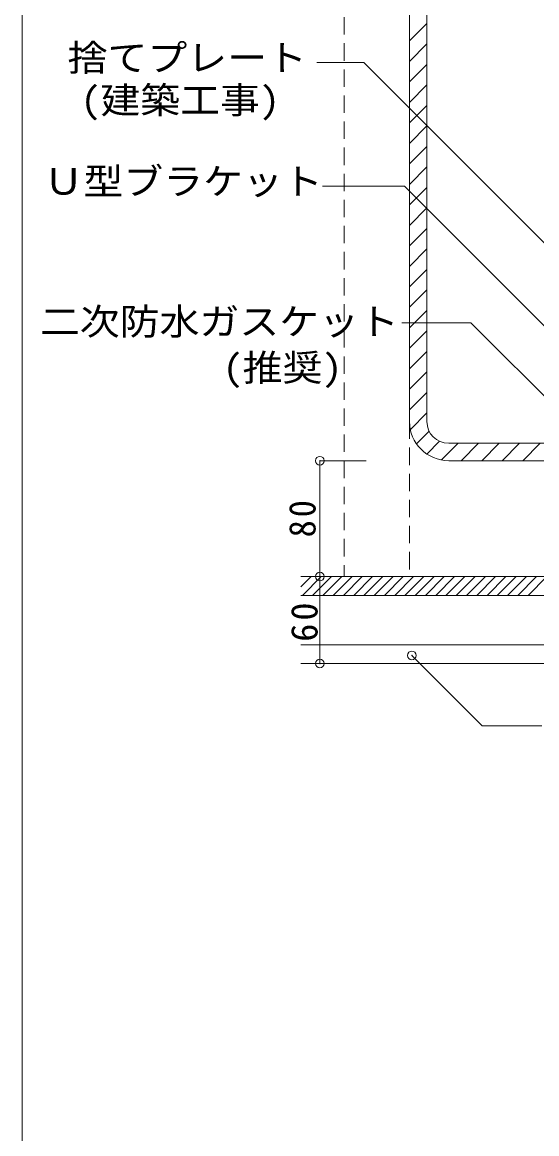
# Model space of a CAD drawing. Units: millimetres on the paper, enlarged 4 times, with parts at other scales. Extents: x -762 to 778, y -519 to 521.
# Drawn here: x -761.6 to -619.7, y 1 to 307.8 of the extents above; entities that cross this region are included whole.
import ezdxf
from ezdxf.enums import TextEntityAlignment as Align

# ---------------------------------------------------------------- set-up
doc = ezdxf.new("R2010")
doc.units = ezdxf.units.MM
doc.header["$LTSCALE"] = 4
doc.header["$PDMODE"] = 32
doc.header["$PDSIZE"] = 2.4
doc.linetypes.add('DASHED1', pattern=[1.8, 1.2, -0.6])
for name, color, linetype, lineweight in [('0-0_メース', 2, 'Continuous', 18), ('0-1_躯体', 7, 'Continuous', 18), ('0-4_その他資材', 7, 'Continuous', 18), ('0-9_部材名・寸法', 7, 'Continuous', 18), ('0-A_枠線', 7, 'Continuous', 18)]:
    doc.layers.add(name, color=color, linetype=linetype, lineweight=lineweight)
doc.styles.add('ＭＳ ゴシック', font='')
doc.styles.get('ＭＳ ゴシック').set_extended_font_data('MS Gothic')

msp = doc.modelspace()

# ---------------------------------------------------------------- linework, layer by layer
at = {"layer": '0-0_メース'}
for p, q in [((-684.803, 154.757), (-567.803, 154.757)), ((-684.803, 149.557), (-567.803, 149.557)), ((-684.803, 135.957), (-567.803, 135.957)), ((-684.803, 130.757), (-567.803, 130.757))]:
    msp.add_line(p, q, dxfattribs=at)
at = {"layer": '0-1_躯体', "color": 3}
for p, q in [((-654.803, 197.557), (-654.803, 355.957)), ((-650.003, 355.957), (-650.003, 197.557)), ((-644.003, 191.557), (-485.603, 191.557)), ((-644.003, 186.757), (-485.603, 186.757))]:
    msp.add_line(p, q, dxfattribs=at)
at = {"layer": '0-1_躯体'}
for p, q in [((-654.803, 302.624), (-650.003, 307.424)), ((-654.803, 296.967), (-650.003, 301.767)), ((-654.803, 291.31), (-650.003, 296.11)), ((-654.803, 285.653), (-650.003, 290.453)), ((-654.803, 279.996), (-650.003, 284.796)), ((-654.803, 274.339), (-650.003, 279.139)), ((-654.803, 268.682), (-650.003, 273.482)), ((-654.803, 263.026), (-650.003, 267.826)), ((-654.803, 257.369), (-650.003, 262.169)), ((-654.803, 251.712), (-650.003, 256.512)), ((-654.803, 246.055), (-650.003, 250.855)), ((-654.803, 240.398), (-650.003, 245.198)), ((-654.803, 234.741), (-650.003, 239.541)), ((-654.803, 229.084), (-650.003, 233.884)), ((-654.803, 223.428), (-650.003, 228.228)), ((-654.803, 217.771), (-650.003, 222.571)), ((-654.803, 212.114), (-650.003, 216.914)), ((-654.803, 206.457), (-650.003, 211.257)), ((-654.803, 200.8), (-650.003, 205.6)), ((-654.579, 195.368), (-650.003, 199.943)), ((-652.882, 191.408), (-649.385, 194.905)), ((-650.034, 188.598), (-646.521, 192.111)), ((-646.027, 186.948), (-641.419, 191.557)), ((-640.562, 186.757), (-635.762, 191.557)), ((-634.905, 186.757), (-630.105, 191.557)), ((-629.248, 186.757), (-624.448, 191.557)), ((-623.591, 186.757), (-618.791, 191.557))]:
    msp.add_line(p, q, dxfattribs=at)
at = {"layer": '0-1_躯体', "color": 3}
for radius in [10.8, 6]:
    msp.add_arc((-644.003, 197.557), radius, 180, 270, dxfattribs=at)
at = {"layer": '0-4_その他資材', "linetype": 'DASHED1'}
for p, q in [((-672.803, 373.957), (-672.803, 154.757)), ((-654.803, 197.557), (-654.803, 154.757))]:
    msp.add_line(p, q, dxfattribs=at)
at = {"layer": '0-4_その他資材'}
for p, q in [((-684.803, 154.757), (-567.803, 154.757)), ((-681.974, 154.757), (-684.803, 151.929)), ((-679.146, 154.757), (-684.346, 149.557)), ((-676.317, 154.757), (-681.518, 149.557)), ((-673.489, 154.757), (-678.689, 149.557)), ((-670.66, 154.757), (-675.861, 149.557)), ((-667.833, 154.757), (-673.032, 149.557)), ((-665.004, 154.756), (-670.204, 149.557)), ((-662.176, 154.756), (-667.376, 149.557)), ((-659.347, 154.757), (-664.547, 149.557)), ((-656.518, 154.757), (-661.719, 149.557)), ((-653.69, 154.757), (-658.89, 149.557)), ((-650.861, 154.757), (-656.062, 149.557)), ((-648.033, 154.757), (-653.233, 149.557)), ((-645.205, 154.757), (-650.405, 149.557)), ((-642.376, 154.757), (-647.577, 149.557)), ((-639.548, 154.757), (-644.748, 149.557)), ((-636.719, 154.757), (-641.92, 149.557)), ((-633.891, 154.757), (-639.091, 149.557)), ((-631.062, 154.757), (-636.263, 149.557)), ((-628.234, 154.757), (-633.434, 149.557)), ((-625.406, 154.757), (-630.606, 149.557)), ((-622.577, 154.757), (-627.778, 149.557)), ((-619.749, 154.757), (-624.949, 149.557)), ((-616.92, 154.757), (-622.121, 149.557)), ((-567.803, 149.557), (-684.803, 149.557))]:
    msp.add_line(p, q, dxfattribs=at)
at = {"layer": '0-9_部材名・寸法'}
for p, q in [((-680.346, 296.616), (-667.43, 296.616)), ((-556.476, 185.662), (-667.43, 296.616)), ((-678.818, 262.491), (-656.196, 262.491)), ((-569.163, 175.457), (-656.196, 262.491)), ((-656.917, 224.8), (-637.898, 224.8)), ((-566.635, 153.536), (-637.898, 224.8)), ((-679.518, 186.757), (-679.518, 130.757)), ((-666.746, 186.757), (-679.518, 186.757)), ((-654.161, 133.022), (-634.751, 113.613)), ((-634.751, 113.613), (-618.308, 113.613))]:
    msp.add_line(p, q, dxfattribs=at)
for p in [(-679.518, 186.757), (-679.518, 154.757), (-679.518, 130.757), (-654.161, 133.022)]:
    msp.add_point(p, dxfattribs=at)
at = {"layer": '0-A_枠線'}
msp.add_line((-761.614, 520.988), (-761.614, -519.012), dxfattribs=at)

# ---------------------------------------------------------------- texts
at = {"layer": '0-9_部材名・寸法', "style": 'ＭＳ ゴシック', "width": 1.1}
for s, p in [('捨てプレート', (-749.107, 292.126)), ('(建築工事)', (-745.541, 280.411)), ('Ｕ型ブラケット', (-755.728, 258)), ('二次防水ガスケット', (-756.747, 219.291)), ('(推奨)', (-706.323, 206.557))]:
    msp.add_text(s, height=7.331, dxfattribs=at).set_placement(p, align=Align.BOTTOM_LEFT)
at = {"layer": '0-9_部材名・寸法', "char_height": 7.331, "attachment_point": 7, "rotation": 90, "style": 'ＭＳ ゴシック'}
for s, insert in [('\\T1.17;\\W0.95;80', (-680.605, 165.595)), ('\\T1.17;60', (-680.061, 136.79))]:
    msp.add_mtext(s, dxfattribs=dict(at, insert=insert))

doc.saveas('drawing.dxf')
